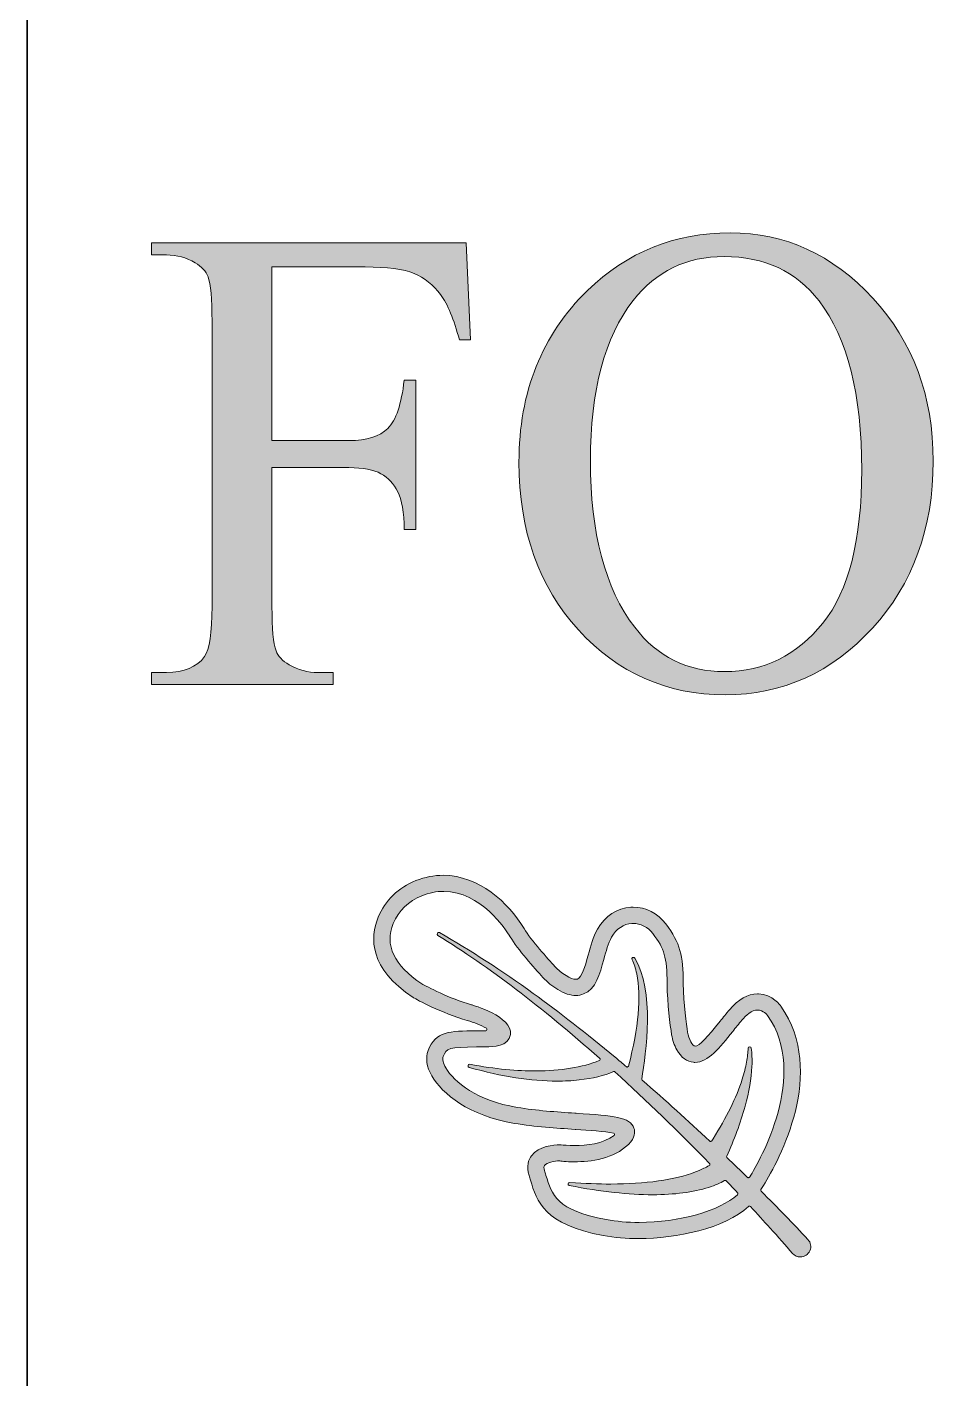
# Model space of a CAD drawing. Extents: x 64 to 886, y -1050 to 298.
# Drawn here: x 63.8 to 268, y -720.6 to -421.9 of the extents above; entities that cross this region are included whole.
import ezdxf

# ---------------------------------------------------------------- set-up
doc = ezdxf.new("R2010")
doc.units = 0
doc.header["$MEASUREMENT"] = 0
doc.layers.add('Layer 1', color=7, linetype='Continuous', lineweight=0)

# ---------------------------------------------------------------- blocks, each defined once
blk = doc.blocks.new('Block_4')
at = {"layer": 'Layer 1', "true_color": 0x000000, "transparency": 33554687}
h = blk.add_hatch(color=18, dxfattribs=at)
h.dxf.hatch_style = 2
edge = h.paths.add_edge_path()
edge.add_spline(control_points=[(217.86, -472.6), (209.5, -472.6), (202.8, -475.84), (197.74, -482.32), (191.45, -490.38), (188.3, -502.18), (188.3, -517.73), (188.3, -533.66), (191.56, -545.92), (198.09, -554.51), (203.09, -561.04), (209.71, -564.3), (217.93, -564.3), (226.71, -564.3), (233.95, -560.72), (239.67, -553.57), (245.39, -546.42), (248.25, -535.15), (248.25, -519.75), (248.25, -503.05), (245.1, -490.6), (238.81, -482.39), (233.76, -475.87), (226.77, -472.6), (217.86, -472.6)], knot_values=[0, 0, 0, 0, 1, 1, 1, 2, 2, 2, 3, 3, 3, 4, 4, 4, 5, 5, 5, 6, 6, 6, 7, 7, 7, 8, 8, 8, 8], degree=3, periodic=0)
edge = h.paths.add_edge_path()
edge.add_spline(control_points=[(219.17, -467.35), (231.3, -467.35), (241.81, -472.16), (250.7, -481.78), (259.58, -491.4), (264.03, -503.41), (264.03, -517.8), (264.03, -532.63), (259.55, -544.94), (250.59, -554.72), (241.63, -564.51), (230.79, -569.41), (218.07, -569.41), (205.21, -569.41), (194.4, -564.63), (185.65, -555.08), (176.9, -545.54), (172.52, -533.18), (172.52, -518.02), (172.52, -502.52), (177.58, -489.88), (187.68, -480.09), (196.46, -471.59), (206.95, -467.35), (219.17, -467.35)], knot_values=[0, 0, 0, 0, 1, 1, 1, 2, 2, 2, 3, 3, 3, 4, 4, 4, 5, 5, 5, 6, 6, 6, 7, 7, 7, 8, 8, 8, 8], degree=3, periodic=0)
h = blk.add_hatch(color=18, dxfattribs=at)
h.dxf.hatch_style = 2
edge = h.paths.add_edge_path()
edge.add_spline(control_points=[(117.95, -474.9), (117.95, -474.9), (117.95, -513.27), (117.95, -513.27), (117.95, -513.27), (134.97, -513.27), (134.97, -513.27), (138.88, -513.27), (141.74, -512.37), (143.55, -510.57), (145.37, -508.77), (146.57, -505.21), (147.17, -499.88), (147.17, -499.88), (149.72, -499.88), (149.72, -499.88), (149.72, -499.88), (149.72, -532.92), (149.72, -532.92), (149.72, -532.92), (147.17, -532.92), (147.17, -532.92), (147.12, -529.13), (146.65, -526.34), (145.76, -524.57), (144.86, -522.79), (143.62, -521.46), (142.04, -520.57), (140.45, -519.69), (138.1, -519.24), (134.97, -519.24), (134.97, -519.24), (117.95, -519.24), (117.95, -519.24), (117.95, -519.24), (117.95, -549.9), (117.95, -549.9), (117.95, -554.85), (118.25, -558.11), (118.85, -559.69), (119.31, -560.89), (120.27, -561.92), (121.74, -562.79), (123.76, -563.94), (125.88, -564.51), (128.08, -564.51), (128.08, -564.51), (131.46, -564.51), (131.46, -564.51), (131.46, -564.51), (131.46, -567.18), (131.46, -567.18), (131.46, -567.18), (91.36, -567.18), (91.36, -567.18), (91.36, -567.18), (91.36, -564.51), (91.36, -564.51), (91.36, -564.51), (94.66, -564.51), (94.66, -564.51), (98.52, -564.51), (101.32, -563.34), (103.07, -560.99), (104.17, -559.45), (104.72, -555.76), (104.72, -549.9), (104.72, -549.9), (104.72, -486.85), (104.72, -486.85), (104.72, -481.91), (104.42, -478.65), (103.83, -477.06), (103.37, -475.87), (102.43, -474.83), (101, -473.97), (99.03, -472.82), (96.91, -472.24), (94.66, -472.24), (94.66, -472.24), (91.36, -472.24), (91.36, -472.24), (91.36, -472.24), (91.36, -469.58), (91.36, -469.58), (91.36, -469.58), (160.88, -469.58), (160.88, -469.58), (160.88, -469.58), (161.78, -491.03), (161.78, -491.03), (161.78, -491.03), (159.36, -491.03), (159.36, -491.03), (158.17, -486.47), (156.78, -483.12), (155.2, -480.99), (153.61, -478.85), (151.66, -477.31), (149.34, -476.34), (147.02, -475.39), (143.42, -474.9), (138.56, -474.9), (138.56, -474.9), (117.95, -474.9), (117.95, -474.9)], knot_values=[0, 0, 0, 0, 1, 1, 1, 2, 2, 2, 3, 3, 3, 4, 4, 4, 5, 5, 5, 6, 6, 6, 7, 7, 7, 8, 8, 8, 9, 9, 9, 10, 10, 10, 11, 11, 11, 12, 12, 12, 13, 13, 13, 14, 14, 14, 15, 15, 15, 16, 16, 16, 17, 17, 17, 18, 18, 18, 19, 19, 19, 20, 20, 20, 21, 21, 21, 22, 22, 22, 23, 23, 23, 24, 24, 24, 25, 25, 25, 26, 26, 26, 27, 27, 27, 28, 28, 28, 29, 29, 29, 30, 30, 30, 31, 31, 31, 32, 32, 32, 33, 33, 33, 34, 34, 34, 35, 35, 35, 35], degree=3, periodic=0)
at = {"layer": 'Layer 1'}
for points, knots in [([(219.17, -467.35), (231.3, -467.35), (241.81, -472.16), (250.7, -481.78), (259.58, -491.4), (264.03, -503.41), (264.03, -517.8), (264.03, -532.63), (259.55, -544.94), (250.59, -554.72), (241.63, -564.51), (230.79, -569.41), (218.07, -569.41), (205.21, -569.41), (194.4, -564.63), (185.65, -555.08), (176.9, -545.54), (172.52, -533.18), (172.52, -518.02), (172.52, -502.52), (177.58, -489.88), (187.68, -480.09), (196.46, -471.59), (206.95, -467.35), (219.17, -467.35)], [0, 0, 0, 0, 1, 1, 1, 2, 2, 2, 3, 3, 3, 4, 4, 4, 5, 5, 5, 6, 6, 6, 7, 7, 7, 8, 8, 8, 8]), ([(117.95, -474.9), (117.95, -474.9), (117.95, -513.27), (117.95, -513.27), (117.95, -513.27), (134.97, -513.27), (134.97, -513.27), (138.88, -513.27), (141.74, -512.37), (143.55, -510.57), (145.37, -508.77), (146.57, -505.21), (147.17, -499.88), (147.17, -499.88), (149.72, -499.88), (149.72, -499.88), (149.72, -499.88), (149.72, -532.92), (149.72, -532.92), (149.72, -532.92), (147.17, -532.92), (147.17, -532.92), (147.12, -529.13), (146.65, -526.34), (145.76, -524.57), (144.86, -522.79), (143.62, -521.46), (142.04, -520.57), (140.45, -519.69), (138.1, -519.24), (134.97, -519.24), (134.97, -519.24), (117.95, -519.24), (117.95, -519.24), (117.95, -519.24), (117.95, -549.9), (117.95, -549.9), (117.95, -554.85), (118.25, -558.11), (118.85, -559.69), (119.31, -560.89), (120.27, -561.92), (121.74, -562.79), (123.76, -563.94), (125.88, -564.51), (128.08, -564.51), (128.08, -564.51), (131.46, -564.51), (131.46, -564.51), (131.46, -564.51), (131.46, -567.18), (131.46, -567.18), (131.46, -567.18), (91.36, -567.18), (91.36, -567.18), (91.36, -567.18), (91.36, -564.51), (91.36, -564.51), (91.36, -564.51), (94.66, -564.51), (94.66, -564.51), (98.52, -564.51), (101.32, -563.34), (103.07, -560.99), (104.17, -559.45), (104.72, -555.76), (104.72, -549.9), (104.72, -549.9), (104.72, -486.85), (104.72, -486.85), (104.72, -481.91), (104.42, -478.65), (103.83, -477.06), (103.37, -475.87), (102.43, -474.83), (101, -473.97), (99.03, -472.82), (96.91, -472.24), (94.66, -472.24), (94.66, -472.24), (91.36, -472.24), (91.36, -472.24), (91.36, -472.24), (91.36, -469.58), (91.36, -469.58), (91.36, -469.58), (160.88, -469.58), (160.88, -469.58), (160.88, -469.58), (161.78, -491.03), (161.78, -491.03), (161.78, -491.03), (159.36, -491.03), (159.36, -491.03), (158.17, -486.47), (156.78, -483.12), (155.2, -480.99), (153.61, -478.85), (151.66, -477.31), (149.34, -476.34), (147.02, -475.39), (143.42, -474.9), (138.56, -474.9), (138.56, -474.9), (117.95, -474.9), (117.95, -474.9)], [0, 0, 0, 0, 1, 1, 1, 2, 2, 2, 3, 3, 3, 4, 4, 4, 5, 5, 5, 6, 6, 6, 7, 7, 7, 8, 8, 8, 9, 9, 9, 10, 10, 10, 11, 11, 11, 12, 12, 12, 13, 13, 13, 14, 14, 14, 15, 15, 15, 16, 16, 16, 17, 17, 17, 18, 18, 18, 19, 19, 19, 20, 20, 20, 21, 21, 21, 22, 22, 22, 23, 23, 23, 24, 24, 24, 25, 25, 25, 26, 26, 26, 27, 27, 27, 28, 28, 28, 29, 29, 29, 30, 30, 30, 31, 31, 31, 32, 32, 32, 33, 33, 33, 34, 34, 34, 35, 35, 35, 35]), ([(217.86, -472.6), (209.5, -472.6), (202.8, -475.84), (197.74, -482.32), (191.45, -490.38), (188.3, -502.18), (188.3, -517.73), (188.3, -533.66), (191.56, -545.92), (198.09, -554.51), (203.09, -561.04), (209.71, -564.3), (217.93, -564.3), (226.71, -564.3), (233.95, -560.72), (239.67, -553.57), (245.39, -546.42), (248.25, -535.15), (248.25, -519.75), (248.25, -503.05), (245.1, -490.6), (238.81, -482.39), (233.76, -475.87), (226.77, -472.6), (217.86, -472.6)], [0, 0, 0, 0, 1, 1, 1, 2, 2, 2, 3, 3, 3, 4, 4, 4, 5, 5, 5, 6, 6, 6, 7, 7, 7, 8, 8, 8, 8])]:
    blk.add_open_spline(points, degree=3, knots=knots, dxfattribs=at)
blk = doc.blocks.new('Block_0')
at = {"layer": 'Layer 1', "true_color": 0x000000, "transparency": 33554687}
h = blk.add_hatch(color=18, dxfattribs=at)
h.dxf.hatch_style = 2
edge = h.paths.add_edge_path()
edge.add_spline(control_points=[(217.96, -676.76), (216.99, -677.31), (215.88, -677.78), (214.47, -678.25), (210.99, -679.33), (206.82, -679.88), (202.08, -679.88), (196.77, -679.88), (190.74, -679.22), (183.64, -677.85), (183.46, -677.81), (183.34, -677.64), (183.37, -677.46), (183.39, -677.28), (183.54, -677.15), (183.74, -677.15), (183.74, -677.15), (183.74, -677.15), (183.74, -677.15), (187.09, -677.4), (190.07, -677.52), (192.85, -677.52), (196.65, -677.52), (200.09, -677.3), (203.35, -676.84), (206.5, -676.39), (209.18, -675.74), (211.53, -674.85), (212.13, -674.62), (212.82, -674.34), (213.39, -674.05), (213.75, -673.87), (214.16, -673.66), (214.56, -673.42), (214.64, -673.38), (214.69, -673.3), (214.7, -673.21), (214.71, -673.12), (214.68, -673.04), (214.62, -672.97), (207.74, -665.9), (200.7, -659.09), (193.7, -652.73), (193.64, -652.68), (193.57, -652.66), (193.5, -652.66), (193.46, -652.66), (193.42, -652.66), (193.39, -652.68), (191.3, -653.58), (188.9, -654.17), (185.84, -654.53), (184.24, -654.7), (182.58, -654.78), (180.91, -654.78), (175.17, -654.78), (168.82, -653.79), (161.52, -651.75), (161.34, -651.7), (161.23, -651.52), (161.27, -651.33), (161.31, -651.18), (161.45, -651.07), (161.66, -651.07), (161.67, -651.07), (161.67, -651.07), (161.68, -651.07), (164.49, -651.59), (167.09, -651.96), (169.63, -652.21), (172.03, -652.42), (174.2, -652.53), (176.28, -652.53), (181.79, -652.53), (186.5, -651.75), (190.26, -650.22), (190.35, -650.18), (190.42, -650.1), (190.44, -650), (190.46, -649.9), (190.42, -649.8), (190.34, -649.73), (177.38, -638.28), (166.02, -629.65), (154.61, -622.58), (154.45, -622.48), (154.39, -622.27), (154.49, -622.1), (154.56, -622), (154.67, -621.93), (154.79, -621.93), (154.85, -621.93), (154.91, -621.95), (154.97, -621.98), (161.79, -625.87), (168.75, -630.38), (175.67, -635.39), (181.35, -639.51), (187.43, -644.25), (193.75, -649.48), (194.59, -650.18), (195.42, -650.89), (196.26, -651.6), (196.31, -651.64), (196.38, -651.67), (196.45, -651.67), (196.47, -651.67), (196.5, -651.66), (196.53, -651.65), (196.63, -651.62), (196.7, -651.55), (196.73, -651.45), (198.94, -642.97), (199.55, -636.11), (198.54, -631.07), (198.28, -629.86), (197.94, -628.84), (197.5, -627.95), (197.42, -627.78), (197.48, -627.58), (197.64, -627.49), (197.7, -627.46), (197.75, -627.44), (197.81, -627.44), (197.94, -627.44), (198.05, -627.51), (198.11, -627.61), (202.51, -634.63), (200.64, -648.61), (199.63, -654.3), (199.61, -654.4), (199.65, -654.5), (199.72, -654.57), (204.86, -659.02), (209.89, -663.55), (214.66, -668.04), (214.71, -668.09), (214.78, -668.12), (214.86, -668.12), (214.87, -668.12), (214.88, -668.12), (214.89, -668.12), (214.98, -668.11), (215.05, -668.06), (215.1, -667.99), (215.1, -667.99), (215.39, -667.54), (215.39, -667.54), (218.39, -662.81), (220.5, -658.5), (221.85, -654.35), (222.26, -653.06), (222.59, -651.76), (222.8, -650.6), (223.01, -649.43), (223.12, -648.45), (223.15, -647.51), (223.15, -647.33), (223.3, -647.18), (223.49, -647.17), (223.67, -647.17), (223.82, -647.3), (223.84, -647.47), (224, -648.67), (224.05, -650), (223.99, -651.53), (223.85, -654.28), (223.35, -657.16), (222.48, -660.34), (221.43, -664.09), (220.06, -667.79), (218.41, -671.34), (218.36, -671.45), (218.38, -671.58), (218.47, -671.67), (219.99, -673.13), (221.49, -674.59), (223, -676.07), (223.04, -676.11), (223.1, -676.12), (223.16, -676.12), (223.19, -676.12), (223.23, -676.11), (223.26, -676.11), (223.34, -676.1), (223.45, -676.01), (223.49, -675.94), (225.76, -672.29), (236.61, -653.4), (227.46, -640.28), (227.37, -640.16), (226.49, -639.11), (225.24, -639.07), (223.93, -639.07), (222.63, -640.29), (221.77, -641.31), (221.08, -642.13), (220.41, -642.97), (219.74, -643.81), (216.81, -647.48), (214.29, -650.64), (211.4, -650.64), (211.3, -650.64), (211.19, -650.63), (211.09, -650.63), (209.62, -650.51), (208.38, -649.58), (207.4, -647.87), (206.82, -646.83), (206.44, -645.71), (206.25, -644.53), (205.91, -642.28), (205.31, -637.82), (205.25, -633.26), (205.18, -627.29), (204.71, -625.63), (202.09, -622.17), (201.01, -620.76), (199.39, -619.92), (197.73, -619.92), (197.63, -619.92), (197.53, -619.92), (197.43, -619.93), (195.64, -620.04), (194.05, -621.14), (192.97, -623.01), (192.24, -624.27), (191.75, -626.1), (191.26, -627.88), (190.4, -631.11), (189.5, -634.45), (186.81, -635.53), (186.27, -635.75), (185.69, -635.86), (185.09, -635.86), (183.89, -635.86), (182.57, -635.43), (181.08, -634.54), (179.9, -633.82), (178.8, -632.92), (177.83, -631.86), (175.86, -629.73), (172.3, -625.72), (170.58, -622.9), (169.56, -621.22), (164.1, -612.86), (155.9, -612.86), (154.3, -612.86), (152.67, -613.18), (151.06, -613.81), (148.18, -614.93), (145.88, -617.15), (144.75, -619.92), (142.78, -624.72), (144.9, -629.21), (151.06, -633.29), (152.04, -633.82), (157.17, -636.56), (162.05, -637.93), (162.15, -637.95), (171.19, -640.5), (170.66, -644.49), (170.32, -647.15), (166.57, -647.2), (165.33, -647.22), (164.81, -647.23), (164.32, -647.23), (163.85, -647.24), (163.85, -647.24), (163.15, -647.24), (163.15, -647.24), (157.08, -647.28), (156.53, -647.44), (155.78, -649.36), (155.57, -649.88), (155.8, -650.83), (156.37, -651.85), (158.15, -654.97), (163.33, -659.13), (172.12, -660.58), (176.39, -661.3), (180.91, -661.6), (184.89, -661.86), (184.89, -661.86), (185.18, -661.88), (185.18, -661.88), (193.58, -662.43), (197.02, -662.75), (197.92, -665.17), (198.22, -665.98), (198.25, -667.26), (196.71, -668.76), (193.47, -671.94), (188.43, -672.61), (184.77, -672.61), (182.85, -672.61), (181.59, -672.42), (181.49, -672.41), (180.4, -672.42), (178.65, -672.74), (178.15, -673.4), (177.98, -673.64), (177.98, -674.03), (178.15, -674.56), (178.26, -674.88), (178.36, -675.21), (178.45, -675.53), (178.45, -675.53), (178.48, -675.63), (178.48, -675.63), (179.75, -679.8), (180.85, -683.41), (191.79, -685.39), (194.06, -685.79), (196.5, -686), (199.06, -686), (207.9, -686), (216.84, -683.48), (220.8, -679.87), (220.85, -679.82), (220.89, -679.75), (220.89, -679.67), (220.89, -679.59), (220.87, -679.52), (220.81, -679.46), (219.98, -678.57), (219.15, -677.69), (218.31, -676.81), (218.25, -676.75), (218.18, -676.72), (218.1, -676.72), (218.05, -676.72), (218, -676.73), (217.96, -676.76)], knot_values=[0, 0, 0, 0, 1, 1, 1, 2, 2, 2, 3, 3, 3, 4, 4, 4, 5, 5, 5, 6, 6, 6, 7, 7, 7, 8, 8, 8, 9, 9, 9, 10, 10, 10, 11, 11, 11, 12, 12, 12, 13, 13, 13, 14, 14, 14, 15, 15, 15, 16, 16, 16, 17, 17, 17, 18, 18, 18, 19, 19, 19, 20, 20, 20, 21, 21, 21, 22, 22, 22, 23, 23, 23, 24, 24, 24, 25, 25, 25, 26, 26, 26, 27, 27, 27, 28, 28, 28, 29, 29, 29, 30, 30, 30, 31, 31, 31, 32, 32, 32, 33, 33, 33, 34, 34, 34, 35, 35, 35, 36, 36, 36, 37, 37, 37, 38, 38, 38, 39, 39, 39, 40, 40, 40, 41, 41, 41, 42, 42, 42, 43, 43, 43, 44, 44, 44, 45, 45, 45, 46, 46, 46, 47, 47, 47, 48, 48, 48, 49, 49, 49, 50, 50, 50, 51, 51, 51, 52, 52, 52, 53, 53, 53, 54, 54, 54, 55, 55, 55, 56, 56, 56, 57, 57, 57, 58, 58, 58, 59, 59, 59, 60, 60, 60, 61, 61, 61, 62, 62, 62, 63, 63, 63, 64, 64, 64, 65, 65, 65, 66, 66, 66, 67, 67, 67, 68, 68, 68, 69, 69, 69, 70, 70, 70, 71, 71, 71, 72, 72, 72, 73, 73, 73, 74, 74, 74, 75, 75, 75, 76, 76, 76, 77, 77, 77, 78, 78, 78, 79, 79, 79, 80, 80, 80, 81, 81, 81, 82, 82, 82, 83, 83, 83, 84, 84, 84, 85, 85, 85, 86, 86, 86, 87, 87, 87, 88, 88, 88, 89, 89, 89, 90, 90, 90, 91, 91, 91, 92, 92, 92, 93, 93, 93, 94, 94, 94, 95, 95, 95, 96, 96, 96, 97, 97, 97, 98, 98, 98, 99, 99, 99, 100, 100, 100, 101, 101, 101, 102, 102, 102, 103, 103, 103, 104, 104, 104, 105, 105, 105, 106, 106, 106, 107, 107, 107, 108, 108, 108, 109, 109, 109, 110, 110, 110, 111, 111, 111, 111], degree=3, periodic=0)
edge = h.paths.add_edge_path()
edge.add_spline(control_points=[(232.98, -692.85), (231.4, -691.05), (229.76, -689.19), (228.04, -687.28), (226.58, -685.67), (225.12, -684.08), (223.65, -682.5), (223.59, -682.43), (223.51, -682.4), (223.44, -682.4), (223.37, -682.4), (223.3, -682.43), (223.24, -682.48), (217.92, -687.37), (207.25, -689.56), (199.04, -689.56), (196.23, -689.56), (193.58, -689.34), (191.15, -688.9), (178.07, -686.54), (176.47, -681.29), (175.06, -676.67), (174.96, -676.33), (174.86, -675.99), (174.75, -675.66), (174.07, -673.55), (174.66, -672.11), (175.28, -671.28), (176.87, -669.13), (180.2, -668.86), (181.55, -668.84), (181.55, -668.84), (181.64, -668.84), (181.64, -668.84), (181.64, -668.84), (181.86, -668.86), (181.86, -668.86), (182.26, -668.91), (183.36, -669.03), (184.82, -669.03), (187.44, -669.03), (191.09, -668.64), (193.54, -666.78), (193.63, -666.71), (193.67, -666.6), (193.65, -666.49), (193.62, -666.38), (193.53, -666.29), (193.42, -666.27), (191.47, -665.88), (187.95, -665.64), (185.09, -665.45), (185.09, -665.45), (184.92, -665.44), (184.92, -665.44), (180.77, -665.17), (176.06, -664.87), (171.53, -664.12), (161.5, -662.44), (155.52, -657.59), (153.27, -653.61), (152.12, -651.6), (151.83, -649.63), (152.45, -648.05), (154.15, -643.73), (157.15, -643.71), (163.11, -643.67), (163.11, -643.67), (164.72, -643.65), (165.18, -643.64), (165.31, -643.64), (165.42, -643.55), (165.46, -643.42), (165.49, -643.3), (165.43, -643.17), (165.32, -643.1), (164.08, -642.41), (162.58, -641.79), (161.08, -641.37), (155.49, -639.79), (149.87, -636.72), (149.26, -636.38), (149.26, -636.38), (149.16, -636.32), (149.16, -636.32), (139.41, -629.89), (139.58, -623.12), (141.44, -618.57), (142.93, -614.9), (145.97, -611.95), (149.76, -610.47), (151.75, -609.7), (153.78, -609.31), (155.8, -609.31), (163.7, -609.31), (170.19, -615.37), (173.64, -621.04), (175.24, -623.68), (178.94, -627.79), (180.45, -629.44), (181.17, -630.23), (182, -630.91), (182.92, -631.47), (183.84, -632.01), (184.57, -632.28), (185.1, -632.28), (185.24, -632.28), (185.37, -632.26), (185.47, -632.22), (186.43, -631.83), (187.1, -629.6), (187.81, -626.94), (188.35, -624.95), (188.91, -622.89), (189.88, -621.22), (191.58, -618.27), (194.18, -616.55), (197.21, -616.36), (197.39, -616.35), (197.57, -616.34), (197.75, -616.34), (200.55, -616.34), (203.17, -617.68), (204.94, -620.02), (208.21, -624.33), (208.76, -626.96), (208.83, -633.21), (208.89, -637.79), (209.52, -642.26), (209.79, -643.98), (209.91, -644.76), (210.16, -645.48), (210.52, -646.1), (210.81, -646.62), (211.12, -646.98), (211.42, -647.06), (212.37, -647.06), (214.24, -644.96), (216.95, -641.57), (217.63, -640.71), (218.33, -639.85), (219.03, -639.01), (220.99, -636.68), (223.07, -635.5), (225.21, -635.5), (225.29, -635.5), (225.36, -635.5), (225.44, -635.51), (228.53, -635.61), (230.36, -638.18), (230.38, -638.2), (240.57, -652.82), (230.01, -672.23), (226.53, -677.83), (226.35, -678.12), (226.17, -678.42), (225.98, -678.75), (225.92, -678.87), (225.94, -679.01), (226.03, -679.1), (229.69, -682.77), (233.07, -686.26), (236.36, -689.77), (237, -690.45), (237.17, -691.4), (236.8, -692.25), (236.43, -693.1), (235.63, -693.63), (234.7, -693.63), (234.04, -693.63), (233.41, -693.35), (232.98, -692.85)], knot_values=[0, 0, 0, 0, 1, 1, 1, 2, 2, 2, 3, 3, 3, 4, 4, 4, 5, 5, 5, 6, 6, 6, 7, 7, 7, 8, 8, 8, 9, 9, 9, 10, 10, 10, 11, 11, 11, 12, 12, 12, 13, 13, 13, 14, 14, 14, 15, 15, 15, 16, 16, 16, 17, 17, 17, 18, 18, 18, 19, 19, 19, 20, 20, 20, 21, 21, 21, 22, 22, 22, 23, 23, 23, 24, 24, 24, 25, 25, 25, 26, 26, 26, 27, 27, 27, 28, 28, 28, 29, 29, 29, 30, 30, 30, 31, 31, 31, 32, 32, 32, 33, 33, 33, 34, 34, 34, 35, 35, 35, 36, 36, 36, 37, 37, 37, 38, 38, 38, 39, 39, 39, 40, 40, 40, 41, 41, 41, 42, 42, 42, 43, 43, 43, 44, 44, 44, 45, 45, 45, 46, 46, 46, 47, 47, 47, 48, 48, 48, 49, 49, 49, 50, 50, 50, 51, 51, 51, 52, 52, 52, 53, 53, 53, 54, 54, 54, 55, 55, 55, 56, 56, 56, 57, 57, 57, 57], degree=3, periodic=0)
at = {"layer": 'Layer 1', "color": 1, "lineweight": 35, "true_color": 0xff0000}
blk.add_open_spline([(833.19, -1050.48), (862.52, -1050.48), (886.3, -1026.7), (886.3, -997.37), (886.3, -997.37), (886.3, 5.53), (886.3, 5.53), (886.3, 41.65), (867.36, 75.15), (836.38, 93.75), (836.38, 93.75), (528.03, 278.87), (528.03, 278.87), (495.44, 298.44), (454.71, 298.44), (422.11, 278.87), (422.11, 278.87), (113.76, 93.75), (113.76, 93.75), (82.8, 75.15), (63.85, 41.65), (63.85, 5.53), (63.85, 5.53), (63.85, -997.37), (63.85, -997.37), (63.85, -1026.7), (87.63, -1050.48), (116.96, -1050.48), (116.96, -1050.48), (833.19, -1050.48), (833.19, -1050.48)], degree=3, knots=[0, 0, 0, 0, 1, 1, 1, 2, 2, 2, 3, 3, 3, 4, 4, 4, 5, 5, 5, 6, 6, 6, 7, 7, 7, 8, 8, 8, 9, 9, 9, 10, 10, 10, 10], dxfattribs=at)
at = {"layer": 'Layer 1'}
for points, knots in [([(232.98, -692.85), (231.4, -691.05), (229.76, -689.19), (228.04, -687.28), (226.58, -685.67), (225.12, -684.08), (223.65, -682.5), (223.59, -682.43), (223.51, -682.4), (223.44, -682.4), (223.37, -682.4), (223.3, -682.43), (223.24, -682.48), (217.92, -687.37), (207.25, -689.56), (199.04, -689.56), (196.23, -689.56), (193.58, -689.34), (191.15, -688.9), (178.07, -686.54), (176.47, -681.29), (175.06, -676.67), (174.96, -676.33), (174.86, -675.99), (174.75, -675.66), (174.07, -673.55), (174.66, -672.11), (175.28, -671.28), (176.87, -669.13), (180.2, -668.86), (181.55, -668.84), (181.55, -668.84), (181.64, -668.84), (181.64, -668.84), (181.64, -668.84), (181.86, -668.86), (181.86, -668.86), (182.26, -668.91), (183.36, -669.03), (184.82, -669.03), (187.44, -669.03), (191.09, -668.64), (193.54, -666.78), (193.63, -666.71), (193.67, -666.6), (193.65, -666.49), (193.62, -666.38), (193.53, -666.29), (193.42, -666.27), (191.47, -665.88), (187.95, -665.64), (185.09, -665.45), (185.09, -665.45), (184.92, -665.44), (184.92, -665.44), (180.77, -665.17), (176.06, -664.87), (171.53, -664.12), (161.5, -662.44), (155.52, -657.59), (153.27, -653.61), (152.12, -651.6), (151.83, -649.63), (152.45, -648.05), (154.15, -643.73), (157.15, -643.71), (163.11, -643.67), (163.11, -643.67), (164.72, -643.65), (165.18, -643.64), (165.31, -643.64), (165.42, -643.55), (165.46, -643.42), (165.49, -643.3), (165.43, -643.17), (165.32, -643.1), (164.08, -642.41), (162.58, -641.79), (161.08, -641.37), (155.49, -639.79), (149.87, -636.72), (149.26, -636.38), (149.26, -636.38), (149.16, -636.32), (149.16, -636.32), (139.41, -629.89), (139.58, -623.12), (141.44, -618.57), (142.93, -614.9), (145.97, -611.95), (149.76, -610.47), (151.75, -609.7), (153.78, -609.31), (155.8, -609.31), (163.7, -609.31), (170.19, -615.37), (173.64, -621.04), (175.24, -623.68), (178.94, -627.79), (180.45, -629.44), (181.17, -630.23), (182, -630.91), (182.92, -631.47), (183.84, -632.01), (184.57, -632.28), (185.1, -632.28), (185.24, -632.28), (185.37, -632.26), (185.47, -632.22), (186.43, -631.83), (187.1, -629.6), (187.81, -626.94), (188.35, -624.95), (188.91, -622.89), (189.88, -621.22), (191.58, -618.27), (194.18, -616.55), (197.21, -616.36), (197.39, -616.35), (197.57, -616.34), (197.75, -616.34), (200.55, -616.34), (203.17, -617.68), (204.94, -620.02), (208.21, -624.33), (208.76, -626.96), (208.83, -633.21), (208.89, -637.79), (209.52, -642.26), (209.79, -643.98), (209.91, -644.76), (210.16, -645.48), (210.52, -646.1), (210.81, -646.62), (211.12, -646.98), (211.42, -647.06), (212.37, -647.06), (214.24, -644.96), (216.95, -641.57), (217.63, -640.71), (218.33, -639.85), (219.03, -639.01), (220.99, -636.68), (223.07, -635.5), (225.21, -635.5), (225.29, -635.5), (225.36, -635.5), (225.44, -635.51), (228.53, -635.61), (230.36, -638.18), (230.38, -638.2), (240.57, -652.82), (230.01, -672.23), (226.53, -677.83), (226.35, -678.12), (226.17, -678.42), (225.98, -678.75), (225.92, -678.87), (225.94, -679.01), (226.03, -679.1), (229.69, -682.77), (233.07, -686.26), (236.36, -689.77), (237, -690.45), (237.17, -691.4), (236.8, -692.25), (236.43, -693.1), (235.63, -693.63), (234.7, -693.63), (234.04, -693.63), (233.41, -693.35), (232.98, -692.85)], [0, 0, 0, 0, 1, 1, 1, 2, 2, 2, 3, 3, 3, 4, 4, 4, 5, 5, 5, 6, 6, 6, 7, 7, 7, 8, 8, 8, 9, 9, 9, 10, 10, 10, 11, 11, 11, 12, 12, 12, 13, 13, 13, 14, 14, 14, 15, 15, 15, 16, 16, 16, 17, 17, 17, 18, 18, 18, 19, 19, 19, 20, 20, 20, 21, 21, 21, 22, 22, 22, 23, 23, 23, 24, 24, 24, 25, 25, 25, 26, 26, 26, 27, 27, 27, 28, 28, 28, 29, 29, 29, 30, 30, 30, 31, 31, 31, 32, 32, 32, 33, 33, 33, 34, 34, 34, 35, 35, 35, 36, 36, 36, 37, 37, 37, 38, 38, 38, 39, 39, 39, 40, 40, 40, 41, 41, 41, 42, 42, 42, 43, 43, 43, 44, 44, 44, 45, 45, 45, 46, 46, 46, 47, 47, 47, 48, 48, 48, 49, 49, 49, 50, 50, 50, 51, 51, 51, 52, 52, 52, 53, 53, 53, 54, 54, 54, 55, 55, 55, 56, 56, 56, 57, 57, 57, 57]), ([(217.96, -676.76), (216.99, -677.31), (215.88, -677.78), (214.47, -678.25), (210.99, -679.33), (206.82, -679.88), (202.08, -679.88), (196.77, -679.88), (190.74, -679.22), (183.64, -677.85), (183.46, -677.81), (183.34, -677.64), (183.37, -677.46), (183.39, -677.28), (183.54, -677.15), (183.74, -677.15), (183.74, -677.15), (183.74, -677.15), (183.74, -677.15), (187.09, -677.4), (190.07, -677.52), (192.85, -677.52), (196.65, -677.52), (200.09, -677.3), (203.35, -676.84), (206.5, -676.39), (209.18, -675.74), (211.53, -674.85), (212.13, -674.62), (212.82, -674.34), (213.39, -674.05), (213.75, -673.87), (214.16, -673.66), (214.56, -673.42), (214.64, -673.38), (214.69, -673.3), (214.7, -673.21), (214.71, -673.12), (214.68, -673.04), (214.62, -672.97), (207.74, -665.9), (200.7, -659.09), (193.7, -652.73), (193.64, -652.68), (193.57, -652.66), (193.5, -652.66), (193.46, -652.66), (193.42, -652.66), (193.39, -652.68), (191.3, -653.58), (188.9, -654.17), (185.84, -654.53), (184.24, -654.7), (182.58, -654.78), (180.91, -654.78), (175.17, -654.78), (168.82, -653.79), (161.52, -651.75), (161.34, -651.7), (161.23, -651.52), (161.27, -651.33), (161.31, -651.18), (161.45, -651.07), (161.66, -651.07), (161.67, -651.07), (161.67, -651.07), (161.68, -651.07), (164.49, -651.59), (167.09, -651.96), (169.63, -652.21), (172.03, -652.42), (174.2, -652.53), (176.28, -652.53), (181.79, -652.53), (186.5, -651.75), (190.26, -650.22), (190.35, -650.18), (190.42, -650.1), (190.44, -650), (190.46, -649.9), (190.42, -649.8), (190.34, -649.73), (177.38, -638.28), (166.02, -629.65), (154.61, -622.58), (154.45, -622.48), (154.39, -622.27), (154.49, -622.1), (154.56, -622), (154.67, -621.93), (154.79, -621.93), (154.85, -621.93), (154.91, -621.95), (154.97, -621.98), (161.79, -625.87), (168.75, -630.38), (175.67, -635.39), (181.35, -639.51), (187.43, -644.25), (193.75, -649.48), (194.59, -650.18), (195.42, -650.89), (196.26, -651.6), (196.31, -651.64), (196.38, -651.67), (196.45, -651.67), (196.47, -651.67), (196.5, -651.66), (196.53, -651.65), (196.63, -651.62), (196.7, -651.55), (196.73, -651.45), (198.94, -642.97), (199.55, -636.11), (198.54, -631.07), (198.28, -629.86), (197.94, -628.84), (197.5, -627.95), (197.42, -627.78), (197.48, -627.58), (197.64, -627.49), (197.7, -627.46), (197.75, -627.44), (197.81, -627.44), (197.94, -627.44), (198.05, -627.51), (198.11, -627.61), (202.51, -634.63), (200.64, -648.61), (199.63, -654.3), (199.61, -654.4), (199.65, -654.5), (199.72, -654.57), (204.86, -659.02), (209.89, -663.55), (214.66, -668.04), (214.71, -668.09), (214.78, -668.12), (214.86, -668.12), (214.87, -668.12), (214.88, -668.12), (214.89, -668.12), (214.98, -668.11), (215.05, -668.06), (215.1, -667.99), (215.1, -667.99), (215.39, -667.54), (215.39, -667.54), (218.39, -662.81), (220.5, -658.5), (221.85, -654.35), (222.26, -653.06), (222.59, -651.76), (222.8, -650.6), (223.01, -649.43), (223.12, -648.45), (223.15, -647.51), (223.15, -647.33), (223.3, -647.18), (223.49, -647.17), (223.67, -647.17), (223.82, -647.3), (223.84, -647.47), (224, -648.67), (224.05, -650), (223.99, -651.53), (223.85, -654.28), (223.35, -657.16), (222.48, -660.34), (221.43, -664.09), (220.06, -667.79), (218.41, -671.34), (218.36, -671.45), (218.38, -671.58), (218.47, -671.67), (219.99, -673.13), (221.49, -674.59), (223, -676.07), (223.04, -676.11), (223.1, -676.12), (223.16, -676.12), (223.19, -676.12), (223.23, -676.11), (223.26, -676.11), (223.34, -676.1), (223.45, -676.01), (223.49, -675.94), (225.76, -672.29), (236.61, -653.4), (227.46, -640.28), (227.37, -640.16), (226.49, -639.11), (225.24, -639.07), (223.93, -639.07), (222.63, -640.29), (221.77, -641.31), (221.08, -642.13), (220.41, -642.97), (219.74, -643.81), (216.81, -647.48), (214.29, -650.64), (211.4, -650.64), (211.3, -650.64), (211.19, -650.63), (211.09, -650.63), (209.62, -650.51), (208.38, -649.58), (207.4, -647.87), (206.82, -646.83), (206.44, -645.71), (206.25, -644.53), (205.91, -642.28), (205.31, -637.82), (205.25, -633.26), (205.18, -627.29), (204.71, -625.63), (202.09, -622.17), (201.01, -620.76), (199.39, -619.92), (197.73, -619.92), (197.63, -619.92), (197.53, -619.92), (197.43, -619.93), (195.64, -620.04), (194.05, -621.14), (192.97, -623.01), (192.24, -624.27), (191.75, -626.1), (191.26, -627.88), (190.4, -631.11), (189.5, -634.45), (186.81, -635.53), (186.27, -635.75), (185.69, -635.86), (185.09, -635.86), (183.89, -635.86), (182.57, -635.43), (181.08, -634.54), (179.9, -633.82), (178.8, -632.92), (177.83, -631.86), (175.86, -629.73), (172.3, -625.72), (170.58, -622.9), (169.56, -621.22), (164.1, -612.86), (155.9, -612.86), (154.3, -612.86), (152.67, -613.18), (151.06, -613.81), (148.18, -614.93), (145.88, -617.15), (144.75, -619.92), (142.78, -624.72), (144.9, -629.21), (151.06, -633.29), (152.04, -633.82), (157.17, -636.56), (162.05, -637.93), (162.15, -637.95), (171.19, -640.5), (170.66, -644.49), (170.32, -647.15), (166.57, -647.2), (165.33, -647.22), (164.81, -647.23), (164.32, -647.23), (163.85, -647.24), (163.85, -647.24), (163.15, -647.24), (163.15, -647.24), (157.08, -647.28), (156.53, -647.44), (155.78, -649.36), (155.57, -649.88), (155.8, -650.83), (156.37, -651.85), (158.15, -654.97), (163.33, -659.13), (172.12, -660.58), (176.39, -661.3), (180.91, -661.6), (184.89, -661.86), (184.89, -661.86), (185.18, -661.88), (185.18, -661.88), (193.58, -662.43), (197.02, -662.75), (197.92, -665.17), (198.22, -665.98), (198.25, -667.26), (196.71, -668.76), (193.47, -671.94), (188.43, -672.61), (184.77, -672.61), (182.85, -672.61), (181.59, -672.42), (181.49, -672.41), (180.4, -672.42), (178.65, -672.74), (178.15, -673.4), (177.98, -673.64), (177.98, -674.03), (178.15, -674.56), (178.26, -674.88), (178.36, -675.21), (178.45, -675.53), (178.45, -675.53), (178.48, -675.63), (178.48, -675.63), (179.75, -679.8), (180.85, -683.41), (191.79, -685.39), (194.06, -685.79), (196.5, -686), (199.06, -686), (207.9, -686), (216.84, -683.48), (220.8, -679.87), (220.85, -679.82), (220.89, -679.75), (220.89, -679.67), (220.89, -679.59), (220.87, -679.52), (220.81, -679.46), (219.98, -678.57), (219.15, -677.69), (218.31, -676.81), (218.25, -676.75), (218.18, -676.72), (218.1, -676.72), (218.05, -676.72), (218, -676.73), (217.96, -676.76)], [0, 0, 0, 0, 1, 1, 1, 2, 2, 2, 3, 3, 3, 4, 4, 4, 5, 5, 5, 6, 6, 6, 7, 7, 7, 8, 8, 8, 9, 9, 9, 10, 10, 10, 11, 11, 11, 12, 12, 12, 13, 13, 13, 14, 14, 14, 15, 15, 15, 16, 16, 16, 17, 17, 17, 18, 18, 18, 19, 19, 19, 20, 20, 20, 21, 21, 21, 22, 22, 22, 23, 23, 23, 24, 24, 24, 25, 25, 25, 26, 26, 26, 27, 27, 27, 28, 28, 28, 29, 29, 29, 30, 30, 30, 31, 31, 31, 32, 32, 32, 33, 33, 33, 34, 34, 34, 35, 35, 35, 36, 36, 36, 37, 37, 37, 38, 38, 38, 39, 39, 39, 40, 40, 40, 41, 41, 41, 42, 42, 42, 43, 43, 43, 44, 44, 44, 45, 45, 45, 46, 46, 46, 47, 47, 47, 48, 48, 48, 49, 49, 49, 50, 50, 50, 51, 51, 51, 52, 52, 52, 53, 53, 53, 54, 54, 54, 55, 55, 55, 56, 56, 56, 57, 57, 57, 58, 58, 58, 59, 59, 59, 60, 60, 60, 61, 61, 61, 62, 62, 62, 63, 63, 63, 64, 64, 64, 65, 65, 65, 66, 66, 66, 67, 67, 67, 68, 68, 68, 69, 69, 69, 70, 70, 70, 71, 71, 71, 72, 72, 72, 73, 73, 73, 74, 74, 74, 75, 75, 75, 76, 76, 76, 77, 77, 77, 78, 78, 78, 79, 79, 79, 80, 80, 80, 81, 81, 81, 82, 82, 82, 83, 83, 83, 84, 84, 84, 85, 85, 85, 86, 86, 86, 87, 87, 87, 88, 88, 88, 89, 89, 89, 90, 90, 90, 91, 91, 91, 92, 92, 92, 93, 93, 93, 94, 94, 94, 95, 95, 95, 96, 96, 96, 97, 97, 97, 98, 98, 98, 99, 99, 99, 100, 100, 100, 101, 101, 101, 102, 102, 102, 103, 103, 103, 104, 104, 104, 105, 105, 105, 106, 106, 106, 107, 107, 107, 108, 108, 108, 109, 109, 109, 110, 110, 110, 111, 111, 111, 111])]:
    blk.add_open_spline(points, degree=3, knots=knots, dxfattribs=at)
blk.add_blockref('Block_4', (0, 0), dxfattribs=at)

msp = doc.modelspace()

# ---------------------------------------------------------------- block references
at = {"layer": 'Layer 1'}
msp.add_blockref('Block_0', (0, 0), dxfattribs=at)

doc.saveas('drawing.dxf')
